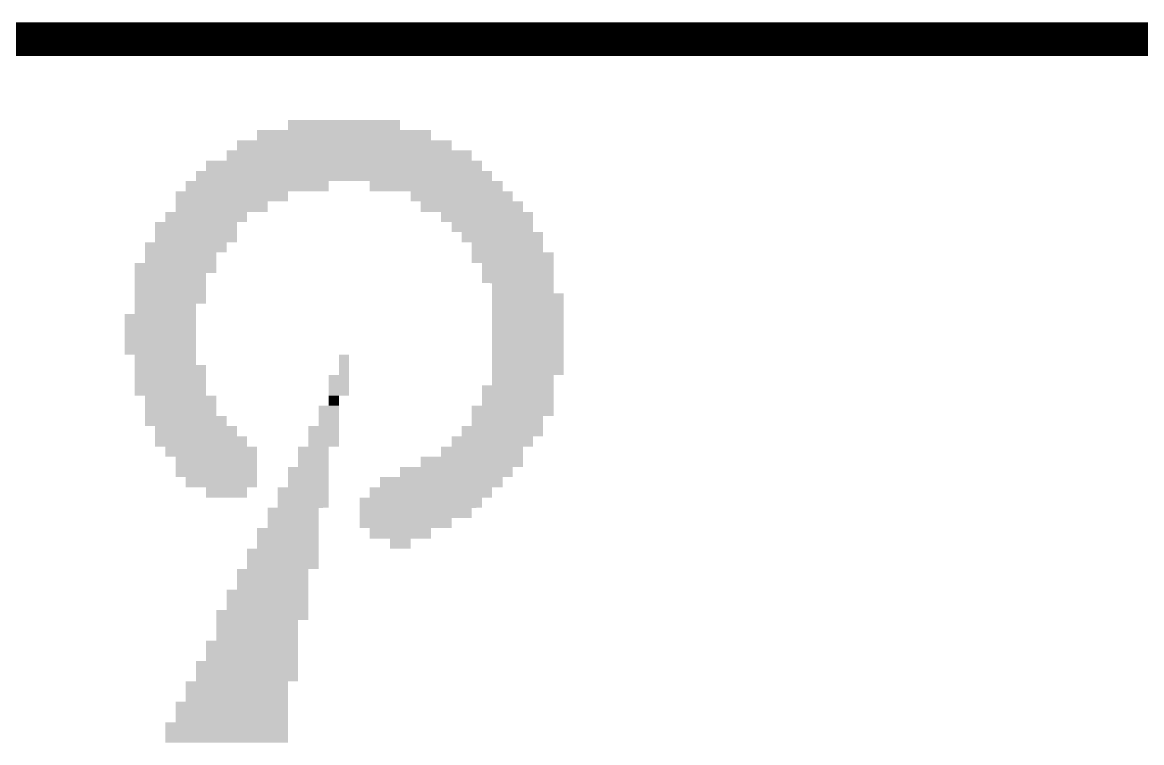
# Model space of a CAD drawing. Extents: x -0.1 to 80.1, y -0.1 to 42.4.
# Drawn here: x 18.823 to 22.353, y 40.084 to 42.357 of the extents above; entities that cross this region are included whole.
import ezdxf

# ---------------------------------------------------------------- set-up
doc = ezdxf.new("R2010")
doc.units = 0
doc.layers.add('07_ASSY1_GBR', color=7, linetype='CONTINUOUS')

msp = doc.modelspace()

# ---------------------------------------------------------------- linework, layer by layer
at = {"layer": '07_ASSY1_GBR', "const_width": 0.10607}
msp.add_lwpolyline([(25.578, 42.304), (0, 42.304), (0, 37), (25.578, 37)], dxfattribs=at)
at = {"layer": '07_ASSY1_GBR'}
for points in [[(19.66, 42.017148), (19.660018, 42.048926), (20.01402, 42.017148), (20.014, 42.048926)], [(19.660018, 42.048926), (19.66002, 42.048946), (20.014, 42.048926), (20.01398, 42.048946)], [(19.66002, 42.048946), (19.660054, 42.04898), (20.01398, 42.048946), (20.013946, 42.04898)], [(19.660054, 42.04898), (19.660074, 42.049), (20.013946, 42.04898), (19.660074, 42.049)], [(19.563, 41.985148), (19.563018, 42.016926), (20.11102, 41.985148), (20.111, 42.016926)], [(19.563018, 42.016926), (19.56302, 42.016946), (20.111, 42.016926), (20.11098, 42.016946)], [(19.56302, 42.016946), (19.563054, 42.01698), (20.11098, 42.016946), (20.110946, 42.01698)], [(19.563054, 42.01698), (19.563074, 42.017), (20.110946, 42.01698), (20.014148, 42.017)], [(19.563074, 42.017), (19.659872, 42.01702), (20.014148, 42.017), (20.014128, 42.01702)], [(19.659872, 42.01702), (19.65998, 42.017128), (20.014128, 42.01702), (20.01402, 42.017128)], [(19.65998, 42.017128), (19.66, 42.017148), (20.01402, 42.017128), (20.01402, 42.017148)], [(19.499, 41.953148), (19.499018, 41.984926), (20.17602, 41.953148), (20.176, 41.984926)], [(19.499018, 41.984926), (19.49902, 41.984946), (20.176, 41.984926), (20.17598, 41.984946)], [(19.49902, 41.984946), (19.499054, 41.98498), (20.17598, 41.984946), (20.175946, 41.98498)], [(19.499054, 41.98498), (19.499074, 41.985), (20.175946, 41.98498), (20.111148, 41.985)], [(19.499074, 41.985), (19.562872, 41.98502), (20.111148, 41.985), (20.111128, 41.98502)], [(19.562872, 41.98502), (19.56298, 41.985128), (20.111128, 41.98502), (20.11102, 41.985128)], [(19.56298, 41.985128), (19.563, 41.985148), (20.11102, 41.985128), (20.11102, 41.985148)], [(19.467, 41.921148), (19.467018, 41.952926), (20.24002, 41.921148), (20.24, 41.952926)], [(19.467018, 41.952926), (19.46702, 41.952946), (20.24, 41.952926), (20.23998, 41.952946)], [(19.46702, 41.952946), (19.467054, 41.95298), (20.23998, 41.952946), (20.239946, 41.95298)], [(19.467054, 41.95298), (19.467074, 41.953), (20.239946, 41.95298), (20.176148, 41.953)], [(19.467074, 41.953), (19.498872, 41.95302), (20.176148, 41.953), (20.176128, 41.95302)], [(19.498872, 41.95302), (19.49898, 41.953128), (20.176128, 41.95302), (20.17602, 41.953128)], [(19.49898, 41.953128), (19.499, 41.953148), (20.17602, 41.953128), (20.17602, 41.953148)], [(19.402, 41.888148), (19.402018, 41.920926), (20.27202, 41.888148), (20.272, 41.920926)], [(19.402018, 41.920926), (19.40202, 41.920946), (20.272, 41.920926), (20.27198, 41.920946)], [(19.40202, 41.920946), (19.402054, 41.92098), (20.27198, 41.920946), (20.271946, 41.92098)], [(19.402054, 41.92098), (19.402074, 41.921), (20.271946, 41.92098), (20.240148, 41.921)], [(19.402074, 41.921), (19.466872, 41.92102), (20.240148, 41.921), (20.240128, 41.92102)], [(19.466872, 41.92102), (19.46698, 41.921128), (20.240128, 41.92102), (20.24002, 41.921128)], [(19.46698, 41.921128), (19.467, 41.921148), (20.24002, 41.921128), (20.24002, 41.921148)], [(19.37, 41.856148), (19.370018, 41.887926), (20.30402, 41.856148), (20.304, 41.887926)], [(19.370018, 41.887926), (19.37002, 41.887946), (20.304, 41.887926), (20.30398, 41.887946)], [(19.37002, 41.887946), (19.370054, 41.88798), (20.30398, 41.887946), (20.303946, 41.88798)], [(19.370054, 41.88798), (19.370074, 41.888), (20.303946, 41.88798), (20.272148, 41.888)], [(19.370074, 41.888), (19.401872, 41.88802), (20.272148, 41.888), (20.272128, 41.88802)], [(19.401872, 41.88802), (19.40198, 41.888128), (20.272128, 41.88802), (20.27202, 41.888128)], [(19.40198, 41.888128), (19.402, 41.888148), (20.27202, 41.888128), (20.27202, 41.888148)], [(19.338, 41.824148), (19.338018, 41.855852), (19.78898, 41.824148), (19.789, 41.855852)], [(19.338018, 41.855852), (19.33802, 41.855946), (19.789, 41.855852), (19.789094, 41.855946)], [(19.33802, 41.855946), (19.338054, 41.85598), (19.789094, 41.855946), (19.789128, 41.85598)], [(19.338054, 41.85598), (19.338074, 41.856), (19.789128, 41.85598), (19.917852, 41.856)], [(19.338074, 41.856), (19.369872, 41.85602), (20.304148, 41.856), (20.304128, 41.85602)], [(19.369872, 41.85602), (19.36998, 41.856128), (20.304128, 41.85602), (20.30402, 41.856128)], [(19.36998, 41.856128), (19.37, 41.856148), (20.30402, 41.856128), (20.30402, 41.856148)], [(19.917872, 41.85598), (19.917852, 41.856), (20.336946, 41.85598), (20.304148, 41.856)], [(19.917926, 41.855926), (19.917872, 41.85598), (20.337, 41.855926), (20.336946, 41.85598)], [(19.91798, 41.855872), (19.917926, 41.855926), (20.337002, 41.855872), (20.337, 41.855926)], [(19.918, 41.824128), (19.91798, 41.855872), (20.33702, 41.824128), (20.337002, 41.855872)], [(19.30601, 41.792054), (19.306018, 41.823852), (19.65998, 41.792054), (19.66, 41.823852)], [(19.306018, 41.823852), (19.30602, 41.823946), (19.66, 41.823852), (19.660094, 41.823946)], [(19.30602, 41.823946), (19.306054, 41.82398), (19.660094, 41.823946), (19.660128, 41.82398)], [(19.306054, 41.82398), (19.306074, 41.824), (19.660128, 41.82398), (19.788926, 41.824)], [(19.306074, 41.824), (19.337872, 41.82402), (19.788926, 41.824), (19.788946, 41.82402)], [(19.337872, 41.82402), (19.337906, 41.824054), (19.788946, 41.82402), (19.78898, 41.824054)], [(19.337906, 41.824054), (19.338, 41.824148), (19.78898, 41.824054), (19.78898, 41.824148)], [(19.918, 41.824074), (19.918, 41.824128), (20.337074, 41.824074), (20.33702, 41.824128)], [(19.918054, 41.82402), (19.918, 41.824074), (20.337128, 41.82402), (20.337074, 41.824074)], [(20.046852, 41.824), (19.918054, 41.82402), (20.337148, 41.824), (20.337128, 41.82402)], [(20.046872, 41.82398), (20.046852, 41.824), (20.368946, 41.82398), (20.337148, 41.824)], [(20.046926, 41.823926), (20.046872, 41.82398), (20.369, 41.823926), (20.368946, 41.82398)], [(20.04698, 41.823872), (20.046926, 41.823926), (20.369002, 41.823872), (20.369, 41.823926)], [(20.047, 41.792128), (20.04698, 41.823872), (20.36902, 41.792128), (20.369002, 41.823872)], [(19.306, 41.759148), (19.30601, 41.791852), (19.59598, 41.759148), (19.596, 41.791852)], [(19.30601, 41.792), (19.30601, 41.792054), (19.659926, 41.792), (19.65998, 41.792054)], [(19.30601, 41.79198), (19.30601, 41.792), (19.596128, 41.79198), (19.659926, 41.792)], [(19.30601, 41.791852), (19.30601, 41.79198), (19.596, 41.791852), (19.596128, 41.79198)], [(20.047, 41.792074), (20.047, 41.792128), (20.369074, 41.792074), (20.36902, 41.792128)], [(20.047054, 41.79202), (20.047, 41.792074), (20.369128, 41.79202), (20.369074, 41.792074)], [(20.078852, 41.792), (20.047054, 41.79202), (20.369148, 41.792), (20.369128, 41.79202)], [(20.078872, 41.79198), (20.078852, 41.792), (20.400946, 41.79198), (20.369148, 41.792)], [(20.078926, 41.791926), (20.078872, 41.79198), (20.401, 41.791926), (20.400946, 41.79198)], [(20.07898, 41.791872), (20.078926, 41.791926), (20.401002, 41.791872), (20.401, 41.791926)], [(20.079, 41.759128), (20.07898, 41.791872), (20.40102, 41.759128), (20.401002, 41.791872)], [(19.241, 41.663148), (19.241018, 41.726852), (19.49898, 41.663148), (19.499, 41.726852)], [(19.241018, 41.726852), (19.24102, 41.726946), (19.499, 41.726852), (19.499094, 41.726946)], [(19.24102, 41.726946), (19.241054, 41.72698), (19.499094, 41.726946), (19.499128, 41.72698)], [(19.241054, 41.72698), (19.241074, 41.727), (19.499128, 41.72698), (19.530926, 41.727)], [(19.241074, 41.727), (19.272872, 41.72702), (19.530926, 41.727), (19.530946, 41.72702)], [(19.272872, 41.72702), (19.272906, 41.727054), (19.530946, 41.72702), (19.53098, 41.727054)], [(19.272906, 41.727054), (19.273, 41.727148), (19.53098, 41.727054), (19.53098, 41.727148)], [(19.273, 41.727148), (19.273018, 41.758852), (19.53098, 41.727148), (19.531, 41.758852)], [(19.273018, 41.758852), (19.27302, 41.758946), (19.531, 41.758852), (19.531094, 41.758946)], [(19.27302, 41.758946), (19.273054, 41.75898), (19.531094, 41.758946), (19.531128, 41.75898)], [(19.273054, 41.75898), (19.273074, 41.759), (19.531128, 41.75898), (19.595926, 41.759)], [(19.273074, 41.759), (19.305872, 41.75902), (19.595926, 41.759), (19.595946, 41.75902)], [(19.305872, 41.75902), (19.305906, 41.759054), (19.595946, 41.75902), (19.59598, 41.759054)], [(19.305906, 41.759054), (19.306, 41.759148), (19.59598, 41.759054), (19.59598, 41.759148)], [(20.079, 41.759074), (20.079, 41.759128), (20.401074, 41.759074), (20.40102, 41.759128)], [(20.079054, 41.75902), (20.079, 41.759074), (20.401128, 41.75902), (20.401074, 41.759074)], [(20.142852, 41.759), (20.079054, 41.75902), (20.401148, 41.759), (20.401128, 41.75902)], [(20.142872, 41.75898), (20.142852, 41.759), (20.432946, 41.75898), (20.401148, 41.759)], [(20.142926, 41.758926), (20.142872, 41.75898), (20.433, 41.758926), (20.432946, 41.75898)], [(20.14298, 41.758872), (20.142926, 41.758926), (20.433002, 41.758872), (20.433, 41.758926)], [(20.143, 41.727074), (20.14298, 41.758872), (20.43301, 41.727074), (20.433002, 41.758872)], [(20.143054, 41.72702), (20.143, 41.727074), (20.433012, 41.72702), (20.43301, 41.727074)], [(20.175852, 41.727), (20.143054, 41.72702), (20.433012, 41.727), (20.433012, 41.72702)], [(20.17598, 41.726872), (20.175852, 41.727), (20.433012, 41.726872), (20.433012, 41.727)], [(20.176, 41.695128), (20.17598, 41.726872), (20.43302, 41.695128), (20.433012, 41.726872)], [(20.176, 41.695074), (20.176, 41.695128), (20.433074, 41.695074), (20.43302, 41.695128)], [(20.176054, 41.69502), (20.176, 41.695074), (20.433128, 41.69502), (20.433074, 41.695074)], [(20.207852, 41.695), (20.176054, 41.69502), (20.433148, 41.695), (20.433128, 41.69502)], [(20.207872, 41.69498), (20.207852, 41.695), (20.464946, 41.69498), (20.433148, 41.695)], [(20.207926, 41.694926), (20.207872, 41.69498), (20.465, 41.694926), (20.464946, 41.69498)], [(20.20798, 41.694872), (20.207926, 41.694926), (20.465002, 41.694872), (20.465, 41.694926)], [(20.208, 41.663074), (20.20798, 41.694872), (20.46501, 41.663074), (20.465002, 41.694872)], [(19.20902, 41.662946), (19.209054, 41.66298), (19.467094, 41.662946), (19.467128, 41.66298)], [(19.20902, 41.662852), (19.20902, 41.662946), (19.467, 41.662852), (19.467094, 41.662946)], [(19.20902, 41.631054), (19.20902, 41.662852), (19.46698, 41.631054), (19.467, 41.662852)], [(19.209054, 41.66298), (19.209074, 41.663), (19.467128, 41.66298), (19.498926, 41.663)], [(19.209074, 41.663), (19.240872, 41.66302), (19.498926, 41.663), (19.498946, 41.66302)], [(19.240872, 41.66302), (19.240906, 41.663054), (19.498946, 41.66302), (19.49898, 41.663054)], [(19.240906, 41.663054), (19.241, 41.663148), (19.49898, 41.663054), (19.49898, 41.663148)], [(20.208054, 41.66302), (20.208, 41.663074), (20.465012, 41.66302), (20.46501, 41.663074)], [(20.239852, 41.663), (20.208054, 41.66302), (20.465012, 41.663), (20.465012, 41.66302)], [(20.23998, 41.662872), (20.239852, 41.663), (20.465012, 41.662872), (20.465012, 41.663)], [(20.23999, 41.631128), (20.23998, 41.662872), (20.46502, 41.631128), (20.465012, 41.662872)], [(19.209, 41.598148), (19.209018, 41.630852), (19.433988, 41.598148), (19.434, 41.630852)], [(19.209018, 41.63098), (19.20902, 41.631), (19.434128, 41.63098), (19.466926, 41.631)], [(19.209018, 41.630852), (19.209018, 41.63098), (19.434, 41.630852), (19.434128, 41.63098)], [(19.20902, 41.631), (19.20902, 41.631054), (19.466926, 41.631), (19.46698, 41.631054)], [(20.23999, 41.631), (20.23999, 41.631128), (20.465148, 41.631), (20.46502, 41.631128)], [(20.23999, 41.63098), (20.23999, 41.631), (20.497946, 41.63098), (20.465148, 41.631)], [(20.23999, 41.630926), (20.23999, 41.63098), (20.498, 41.630926), (20.497946, 41.63098)], [(20.24, 41.598074), (20.23999, 41.630926), (20.498, 41.598074), (20.498, 41.630926)], [(19.177016, 41.566054), (19.17702, 41.597946), (19.43398, 41.566054), (19.433988, 41.597946)], [(19.17702, 41.597946), (19.177074, 41.598), (19.433988, 41.597946), (19.433988, 41.598)], [(19.177074, 41.598), (19.208872, 41.59802), (19.433988, 41.598), (19.433988, 41.59802)], [(19.208872, 41.59802), (19.209, 41.598148), (19.433988, 41.59802), (19.433988, 41.598148)], [(20.240054, 41.59802), (20.24, 41.598074), (20.498, 41.59802), (20.498, 41.598074)], [(20.271892, 41.598), (20.240054, 41.59802), (20.498, 41.598), (20.498, 41.59802)], [(20.271912, 41.59798), (20.271892, 41.598), (20.498, 41.59798), (20.498, 41.598)], [(20.27202, 41.597872), (20.271912, 41.59798), (20.498002, 41.597872), (20.498, 41.59798)], [(20.272, 41.534074), (20.27202, 41.597872), (20.498014, 41.534074), (20.498002, 41.597872)], [(19.177002, 41.469054), (19.177016, 41.565852), (19.40198, 41.469054), (19.402, 41.565852)], [(19.177016, 41.566), (19.177016, 41.566054), (19.433926, 41.566), (19.43398, 41.566054)], [(19.177016, 41.56598), (19.177016, 41.566), (19.402128, 41.56598), (19.433926, 41.566)], [(19.177016, 41.565852), (19.177016, 41.56598), (19.402, 41.565852), (19.402128, 41.56598)], [(20.272054, 41.53402), (20.272, 41.534074), (20.498014, 41.53402), (20.498014, 41.534074)], [(20.303852, 41.534), (20.272054, 41.53402), (20.498014, 41.534), (20.498014, 41.53402)], [(20.30398, 41.533872), (20.303852, 41.534), (20.498014, 41.533872), (20.498014, 41.534)], [(20.303982, 41.502128), (20.30398, 41.533872), (20.49802, 41.502128), (20.498014, 41.533872)], [(20.303982, 41.502), (20.303982, 41.502128), (20.498148, 41.502), (20.49802, 41.502128)], [(20.303982, 41.50198), (20.303982, 41.502), (20.529946, 41.50198), (20.498148, 41.502)], [(20.303982, 41.501926), (20.303982, 41.50198), (20.53, 41.501926), (20.529946, 41.50198)], [(20.304, 41.244054), (20.303982, 41.501926), (20.52998, 41.244054), (20.53, 41.501926)], [(19.177, 41.437148), (19.177002, 41.468852), (19.370004, 41.437148), (19.37, 41.468852)], [(19.177002, 41.469), (19.177002, 41.469054), (19.401926, 41.469), (19.40198, 41.469054)], [(19.177002, 41.46898), (19.177002, 41.469), (19.370128, 41.46898), (19.401926, 41.469)], [(19.177002, 41.468852), (19.177002, 41.46898), (19.37, 41.468852), (19.370128, 41.46898)], [(19.145, 41.308074), (19.14502, 41.436946), (19.370018, 41.308074), (19.370004, 41.436946)], [(19.14502, 41.436946), (19.145074, 41.437), (19.370004, 41.436946), (19.370004, 41.437)], [(19.145074, 41.437), (19.176872, 41.43702), (19.370004, 41.437), (19.370004, 41.43702)], [(19.176872, 41.43702), (19.177, 41.437148), (19.370004, 41.43702), (19.370004, 41.437148)], [(19.145054, 41.30802), (19.145, 41.308074), (19.370018, 41.30802), (19.370018, 41.308074)], [(19.176852, 41.308), (19.145054, 41.30802), (19.370018, 41.308), (19.370018, 41.30802)], [(19.17698, 41.307872), (19.176852, 41.308), (19.370018, 41.307872), (19.370018, 41.308)], [(19.176986, 41.276128), (19.17698, 41.307872), (19.37002, 41.276128), (19.370018, 41.307872)], [(19.821, 41.244148), (19.821018, 41.307926), (19.85299, 41.244148), (19.853, 41.307926)], [(19.821018, 41.307926), (19.82102, 41.307946), (19.853, 41.307926), (19.85298, 41.307946)], [(19.82102, 41.307946), (19.821052, 41.30798), (19.85298, 41.307946), (19.852946, 41.30798)], [(19.821052, 41.30798), (19.821072, 41.308), (19.852946, 41.30798), (19.821072, 41.308)], [(19.176986, 41.276), (19.176986, 41.276128), (19.370148, 41.276), (19.37002, 41.276128)], [(19.176986, 41.27598), (19.176986, 41.276), (19.401946, 41.27598), (19.370148, 41.276)], [(19.176986, 41.275926), (19.176986, 41.27598), (19.402, 41.275926), (19.401946, 41.27598)], [(19.177, 41.179128), (19.176986, 41.275926), (19.40202, 41.179128), (19.402, 41.275926)], [(19.789006, 41.179054), (19.78902, 41.243946), (19.85298, 41.179054), (19.85299, 41.243946)], [(19.78902, 41.243946), (19.789074, 41.244), (19.85299, 41.243946), (19.85299, 41.244)], [(19.789074, 41.244), (19.820872, 41.24402), (19.85299, 41.244), (19.85299, 41.24402)], [(19.820872, 41.24402), (19.821, 41.244148), (19.85299, 41.24402), (19.85299, 41.244148)], [(20.304, 41.244), (20.304, 41.244054), (20.529926, 41.244), (20.52998, 41.244054)], [(20.304, 41.24398), (20.304, 41.244), (20.498128, 41.24398), (20.529926, 41.244)], [(20.304, 41.243852), (20.304, 41.24398), (20.498, 41.243852), (20.498128, 41.24398)], [(20.304, 41.212148), (20.304, 41.243852), (20.497994, 41.212148), (20.498, 41.243852)], [(20.272, 41.147148), (20.27202, 41.211946), (20.497984, 41.147148), (20.497994, 41.211946)], [(20.27202, 41.211946), (20.272074, 41.212), (20.497994, 41.211946), (20.497994, 41.212)], [(20.272074, 41.212), (20.303872, 41.21202), (20.497994, 41.212), (20.497994, 41.21202)], [(20.303872, 41.21202), (20.304, 41.212148), (20.497994, 41.21202), (20.497994, 41.212148)], [(19.177, 41.179074), (19.177, 41.179128), (19.402074, 41.179074), (19.40202, 41.179128)], [(19.177054, 41.17902), (19.177, 41.179074), (19.402128, 41.17902), (19.402074, 41.179074)], [(19.208852, 41.179), (19.177054, 41.17902), (19.402148, 41.179), (19.402128, 41.17902)], [(19.208872, 41.17898), (19.208852, 41.179), (19.433946, 41.17898), (19.402148, 41.179)], [(19.208926, 41.178926), (19.208872, 41.17898), (19.434, 41.178926), (19.433946, 41.17898)], [(19.20898, 41.178872), (19.208926, 41.178926), (19.434002, 41.178872), (19.434, 41.178926)], [(19.208994, 41.115128), (19.20898, 41.178872), (19.43402, 41.115128), (19.434002, 41.178872)], [(19.789, 41.147148), (19.789006, 41.178852), (19.820996, 41.147148), (19.821, 41.178852)], [(19.789006, 41.179), (19.789006, 41.179054), (19.852926, 41.179), (19.85298, 41.179054)], [(19.789006, 41.17898), (19.789006, 41.179), (19.821128, 41.17898), (19.852926, 41.179)], [(19.789006, 41.178852), (19.789006, 41.17898), (19.821, 41.178852), (19.821128, 41.17898)], [(19.757, 41.083148), (19.75702, 41.146946), (19.820988, 41.083148), (19.820996, 41.146946)], [(19.75702, 41.146946), (19.757074, 41.147), (19.820996, 41.146946), (19.820996, 41.147)], [(19.757074, 41.147), (19.788872, 41.14702), (19.820996, 41.147), (19.820996, 41.14702)], [(19.788872, 41.14702), (19.789, 41.147148), (19.820996, 41.14702), (19.820996, 41.147148)], [(20.24001, 41.115054), (20.24002, 41.146946), (20.49798, 41.115054), (20.497984, 41.146946)], [(20.24002, 41.146946), (20.240074, 41.147), (20.497984, 41.146946), (20.497984, 41.147)], [(20.240074, 41.147), (20.271872, 41.14702), (20.497984, 41.147), (20.497984, 41.14702)], [(20.271872, 41.14702), (20.272, 41.147148), (20.497984, 41.14702), (20.497984, 41.147148)], [(19.208994, 41.115), (19.208994, 41.115128), (19.434148, 41.115), (19.43402, 41.115128)], [(19.208994, 41.11498), (19.208994, 41.115), (19.466946, 41.11498), (19.434148, 41.115)], [(19.208994, 41.114926), (19.208994, 41.11498), (19.467, 41.114926), (19.466946, 41.11498)], [(19.209, 41.083128), (19.208994, 41.114926), (19.46702, 41.083128), (19.467, 41.114926)], [(20.24, 41.083148), (20.240008, 41.114852), (20.46499, 41.083148), (20.465, 41.114852)], [(20.240008, 41.115), (20.24001, 41.115054), (20.497926, 41.115), (20.49798, 41.115054)], [(20.240008, 41.11498), (20.240008, 41.115), (20.465128, 41.11498), (20.497926, 41.115)], [(20.240008, 41.114852), (20.240008, 41.11498), (20.465, 41.114852), (20.465128, 41.11498)], [(19.209, 41.083074), (19.209, 41.083128), (19.467074, 41.083074), (19.46702, 41.083128)], [(19.209054, 41.08302), (19.209, 41.083074), (19.467128, 41.08302), (19.467074, 41.083074)], [(19.240852, 41.083), (19.209054, 41.08302), (19.467148, 41.083), (19.467128, 41.08302)], [(19.240872, 41.08298), (19.240852, 41.083), (19.498946, 41.08298), (19.467148, 41.083)], [(19.240926, 41.082926), (19.240872, 41.08298), (19.499, 41.082926), (19.498946, 41.08298)], [(19.24098, 41.082872), (19.240926, 41.082926), (19.499002, 41.082872), (19.499, 41.082926)], [(19.24099, 41.051128), (19.24098, 41.082872), (19.49902, 41.051128), (19.499002, 41.082872)], [(19.724, 41.018148), (19.72402, 41.082946), (19.82098, 41.018148), (19.820988, 41.082946)], [(19.72402, 41.082946), (19.724074, 41.083), (19.820988, 41.082946), (19.820988, 41.083)], [(19.724074, 41.083), (19.756872, 41.08302), (19.820988, 41.083), (19.820988, 41.08302)], [(19.756872, 41.08302), (19.757, 41.083148), (19.820988, 41.08302), (19.820988, 41.083148)], [(20.208, 41.051148), (20.20802, 41.082946), (20.46498, 41.051148), (20.464988, 41.082946)], [(20.20802, 41.082946), (20.208074, 41.083), (20.464988, 41.082946), (20.46499, 41.083)], [(20.208074, 41.083), (20.239872, 41.08302), (20.46499, 41.083), (20.46499, 41.08302)], [(20.239872, 41.08302), (20.24, 41.083148), (20.46499, 41.08302), (20.46499, 41.083148)], [(19.24099, 41.051), (19.24099, 41.051128), (19.499148, 41.051), (19.49902, 41.051128)], [(19.24099, 41.05098), (19.24099, 41.051), (19.530946, 41.05098), (19.499148, 41.051)], [(19.24099, 41.050926), (19.24099, 41.05098), (19.531, 41.050926), (19.530946, 41.05098)], [(19.241, 41.018128), (19.24099, 41.050926), (19.53102, 41.018128), (19.531, 41.050926)], [(20.176, 41.018148), (20.176018, 41.050852), (20.43298, 41.018148), (20.433, 41.050852)], [(20.176018, 41.050852), (20.17602, 41.050946), (20.433, 41.050852), (20.433094, 41.050946)], [(20.17602, 41.050946), (20.176054, 41.05098), (20.433094, 41.050946), (20.433128, 41.05098)], [(20.176054, 41.05098), (20.176074, 41.051), (20.433128, 41.05098), (20.464926, 41.051)], [(20.176074, 41.051), (20.207872, 41.05102), (20.464926, 41.051), (20.464946, 41.05102)], [(20.207872, 41.05102), (20.207906, 41.051054), (20.464946, 41.05102), (20.46498, 41.051054)], [(20.207906, 41.051054), (20.208, 41.051148), (20.46498, 41.051054), (20.46498, 41.051148)], [(19.241, 41.018074), (19.241, 41.018128), (19.531074, 41.018074), (19.53102, 41.018128)], [(19.241054, 41.01802), (19.241, 41.018074), (19.531128, 41.01802), (19.531074, 41.018074)], [(19.272852, 41.018), (19.241054, 41.01802), (19.531148, 41.018), (19.531128, 41.01802)], [(19.272872, 41.01798), (19.272852, 41.018), (19.562946, 41.01798), (19.531148, 41.018)], [(19.272926, 41.017926), (19.272872, 41.01798), (19.563, 41.017926), (19.562946, 41.01798)], [(19.27298, 41.017872), (19.272926, 41.017926), (19.562998, 41.017872), (19.563, 41.017926)], [(19.273, 40.986074), (19.27298, 41.017872), (19.562994, 40.986074), (19.562998, 41.017872)], [(19.273054, 40.98602), (19.273, 40.986074), (19.562994, 40.98602), (19.562994, 40.986074)], [(19.305852, 40.986), (19.273054, 40.98602), (19.562994, 40.986), (19.562994, 40.98602)], [(19.30598, 40.985872), (19.305852, 40.986), (19.562994, 40.985872), (19.562994, 40.986)], [(19.306, 40.922074), (19.30598, 40.985872), (19.562984, 40.922074), (19.562994, 40.985872)], [(19.692, 40.954148), (19.692018, 41.017852), (19.788992, 40.954148), (19.789, 41.017852)], [(19.692018, 41.017852), (19.69202, 41.017946), (19.789, 41.017852), (19.789094, 41.017946)], [(19.69202, 41.017946), (19.692054, 41.01798), (19.789094, 41.017946), (19.789128, 41.01798)], [(19.692054, 41.01798), (19.692074, 41.018), (19.789128, 41.01798), (19.820926, 41.018)], [(19.692074, 41.018), (19.723872, 41.01802), (19.820926, 41.018), (19.820946, 41.01802)], [(19.723872, 41.01802), (19.723906, 41.018054), (19.820946, 41.01802), (19.82098, 41.018054)], [(19.723906, 41.018054), (19.724, 41.018148), (19.82098, 41.018054), (19.82098, 41.018148)], [(20.079, 40.954148), (20.07902, 40.985946), (20.40098, 40.954148), (20.400988, 40.985946)], [(20.07902, 40.985946), (20.079074, 40.986), (20.400988, 40.985946), (20.40099, 40.986)], [(20.079074, 40.986), (20.142872, 40.98602), (20.40099, 40.986), (20.40099, 40.98602)], [(20.142872, 40.98602), (20.143, 40.986148), (20.40099, 40.98602), (20.40099, 40.986148)], [(20.143, 40.986148), (20.143018, 41.017852), (20.40099, 40.986148), (20.401, 41.017852)], [(20.143018, 41.017852), (20.14302, 41.017946), (20.401, 41.017852), (20.401094, 41.017946)], [(20.14302, 41.017946), (20.143054, 41.01798), (20.401094, 41.017946), (20.401128, 41.01798)], [(20.143054, 41.01798), (20.143074, 41.018), (20.401128, 41.01798), (20.432926, 41.018)], [(20.143074, 41.018), (20.175872, 41.01802), (20.432926, 41.018), (20.432946, 41.01802)], [(20.175872, 41.01802), (20.175906, 41.018054), (20.432946, 41.01802), (20.43298, 41.018054)], [(20.175906, 41.018054), (20.176, 41.018148), (20.43298, 41.018054), (20.43298, 41.018148)], [(19.66, 40.890148), (19.66002, 40.953946), (19.788986, 40.890148), (19.788992, 40.953946)], [(19.66002, 40.953946), (19.660074, 40.954), (19.788992, 40.953946), (19.788992, 40.954)], [(19.660074, 40.954), (19.691872, 40.95402), (19.788992, 40.954), (19.788992, 40.95402)], [(19.691872, 40.95402), (19.692, 40.954148), (19.788992, 40.95402), (19.788992, 40.954148)], [(20.014, 40.922148), (20.014018, 40.953852), (20.36898, 40.922148), (20.369, 40.953852)], [(20.014018, 40.953852), (20.01402, 40.953946), (20.369, 40.953852), (20.369094, 40.953946)], [(20.01402, 40.953946), (20.014054, 40.95398), (20.369094, 40.953946), (20.369128, 40.95398)], [(20.014054, 40.95398), (20.014074, 40.954), (20.369128, 40.95398), (20.400926, 40.954)], [(20.014074, 40.954), (20.078872, 40.95402), (20.400926, 40.954), (20.400946, 40.95402)], [(20.078872, 40.95402), (20.078906, 40.954054), (20.400946, 40.95402), (20.40098, 40.954054)], [(20.078906, 40.954054), (20.079, 40.954148), (20.40098, 40.954054), (20.40098, 40.954148)], [(19.306054, 40.92202), (19.306, 40.922074), (19.562984, 40.92202), (19.562984, 40.922074)], [(19.337852, 40.922), (19.306054, 40.92202), (19.562984, 40.922), (19.562984, 40.92202)], [(19.33798, 40.921872), (19.337852, 40.922), (19.562984, 40.921872), (19.562984, 40.922)], [(19.338, 40.890074), (19.33798, 40.921872), (19.56298, 40.890074), (19.562984, 40.921872)], [(19.95, 40.890148), (19.950018, 40.921852), (20.33698, 40.890148), (20.337, 40.921852)], [(19.950018, 40.921852), (19.95002, 40.921946), (20.337, 40.921852), (20.337094, 40.921946)], [(19.95002, 40.921946), (19.950054, 40.92198), (20.337094, 40.921946), (20.337128, 40.92198)], [(19.950054, 40.92198), (19.950074, 40.922), (20.337128, 40.92198), (20.368926, 40.922)], [(19.950074, 40.922), (20.013872, 40.92202), (20.368926, 40.922), (20.368946, 40.92202)], [(20.013872, 40.92202), (20.013906, 40.922054), (20.368946, 40.92202), (20.36898, 40.922054)], [(20.013906, 40.922054), (20.014, 40.922148), (20.36898, 40.922054), (20.36898, 40.922148)], [(19.33802, 40.890054), (19.338, 40.890074), (19.56298, 40.890054), (19.56298, 40.890074)], [(19.338054, 40.89002), (19.33802, 40.890054), (19.562946, 40.89002), (19.56298, 40.890054)], [(19.401852, 40.89), (19.338054, 40.89002), (19.562926, 40.89), (19.562946, 40.89002)], [(19.401872, 40.88998), (19.401852, 40.89), (19.531128, 40.88998), (19.562926, 40.89)], [(19.40198, 40.889872), (19.401872, 40.88998), (19.53102, 40.889872), (19.531128, 40.88998)], [(19.401982, 40.889852), (19.40198, 40.889872), (19.531, 40.889852), (19.53102, 40.889872)], [(19.402, 40.857074), (19.401982, 40.889852), (19.53098, 40.857074), (19.531, 40.889852)], [(19.628, 40.825148), (19.62802, 40.889946), (19.78898, 40.825148), (19.788986, 40.889946)], [(19.62802, 40.889946), (19.628074, 40.89), (19.788986, 40.889946), (19.788986, 40.89)], [(19.628074, 40.89), (19.659872, 40.89002), (19.788986, 40.89), (19.788986, 40.89002)], [(19.659872, 40.89002), (19.66, 40.890148), (19.788986, 40.89002), (19.788986, 40.890148)], [(19.918, 40.857148), (19.918018, 40.889852), (20.30398, 40.857148), (20.304, 40.889852)], [(19.918018, 40.889852), (19.91802, 40.889946), (20.304, 40.889852), (20.304094, 40.889946)], [(19.91802, 40.889946), (19.918054, 40.88998), (20.304094, 40.889946), (20.304128, 40.88998)], [(19.918054, 40.88998), (19.918074, 40.89), (20.304128, 40.88998), (20.336926, 40.89)], [(19.918074, 40.89), (19.949872, 40.89002), (20.336926, 40.89), (20.336946, 40.89002)], [(19.949872, 40.89002), (19.949906, 40.890054), (20.336946, 40.89002), (20.33698, 40.890054)], [(19.949906, 40.890054), (19.95, 40.890148), (20.33698, 40.890054), (20.33698, 40.890148)], [(19.40202, 40.857054), (19.402, 40.857074), (19.53098, 40.857054), (19.53098, 40.857074)], [(19.402054, 40.85702), (19.40202, 40.857054), (19.530946, 40.85702), (19.53098, 40.857054)], [(19.530926, 40.857), (19.402054, 40.85702), (19.530926, 40.857), (19.530946, 40.85702)], [(19.886012, 40.825054), (19.886018, 40.856852), (20.27198, 40.825054), (20.272, 40.856852)], [(19.886018, 40.856852), (19.88602, 40.856946), (20.272, 40.856852), (20.272094, 40.856946)], [(19.88602, 40.856946), (19.886054, 40.85698), (20.272094, 40.856946), (20.272128, 40.85698)], [(19.886054, 40.85698), (19.886074, 40.857), (20.272128, 40.85698), (20.303926, 40.857)], [(19.886074, 40.857), (19.917872, 40.85702), (20.303926, 40.857), (20.303946, 40.85702)], [(19.917872, 40.85702), (19.917906, 40.857054), (20.303946, 40.85702), (20.30398, 40.857054)], [(19.917906, 40.857054), (19.918, 40.857148), (20.30398, 40.857054), (20.30398, 40.857148)], [(19.596, 40.761148), (19.596018, 40.824852), (19.756992, 40.761148), (19.757, 40.824852)], [(19.596018, 40.824852), (19.59602, 40.824946), (19.757, 40.824852), (19.757094, 40.824946)], [(19.59602, 40.824946), (19.596054, 40.82498), (19.757094, 40.824946), (19.757128, 40.82498)], [(19.596054, 40.82498), (19.596074, 40.825), (19.757128, 40.82498), (19.788926, 40.825)], [(19.596074, 40.825), (19.627872, 40.82502), (19.788926, 40.825), (19.788946, 40.82502)], [(19.627872, 40.82502), (19.627906, 40.825054), (19.788946, 40.82502), (19.78898, 40.825054)], [(19.627906, 40.825054), (19.628, 40.825148), (19.78898, 40.825054), (19.78898, 40.825148)], [(19.886006, 40.793054), (19.886012, 40.824852), (20.23998, 40.793054), (20.24, 40.824852)], [(19.886012, 40.825), (19.886012, 40.825054), (20.271926, 40.825), (20.27198, 40.825054)], [(19.886012, 40.82498), (19.886012, 40.825), (20.240128, 40.82498), (20.271926, 40.825)], [(19.886012, 40.824852), (19.886012, 40.82498), (20.24, 40.824852), (20.240128, 40.82498)], [(19.886, 40.761074), (19.886006, 40.792852), (20.17598, 40.761074), (20.176, 40.792852)], [(19.886006, 40.793), (19.886006, 40.793054), (20.239926, 40.793), (20.23998, 40.793054)], [(19.886006, 40.79298), (19.886006, 40.793), (20.176128, 40.79298), (20.239926, 40.793)], [(19.886006, 40.792852), (19.886006, 40.79298), (20.176, 40.792852), (20.176128, 40.79298)], [(19.563, 40.696148), (19.56302, 40.760946), (19.756986, 40.696148), (19.756992, 40.760946)], [(19.56302, 40.760946), (19.563074, 40.761), (19.756992, 40.760946), (19.756992, 40.761)], [(19.563074, 40.761), (19.595872, 40.76102), (19.756992, 40.761), (19.756992, 40.76102)], [(19.595872, 40.76102), (19.596, 40.761148), (19.756992, 40.76102), (19.756992, 40.761148)], [(19.88602, 40.761054), (19.886, 40.761074), (20.17598, 40.761054), (20.17598, 40.761074)], [(19.886054, 40.76102), (19.88602, 40.761054), (20.175946, 40.76102), (20.17598, 40.761054)], [(19.917852, 40.761), (19.886054, 40.76102), (20.175926, 40.761), (20.175946, 40.76102)], [(19.917872, 40.76098), (19.917852, 40.761), (20.111128, 40.76098), (20.175926, 40.761)], [(19.91798, 40.760872), (19.917872, 40.76098), (20.11102, 40.760872), (20.111128, 40.76098)], [(19.917982, 40.760852), (19.91798, 40.760872), (20.111, 40.760852), (20.11102, 40.760872)], [(19.918, 40.728074), (19.917982, 40.760852), (20.11098, 40.728074), (20.111, 40.760852)], [(19.91802, 40.728054), (19.918, 40.728074), (20.11098, 40.728054), (20.11098, 40.728074)], [(19.918054, 40.72802), (19.91802, 40.728054), (20.110946, 40.72802), (20.11098, 40.728054)], [(19.981852, 40.728), (19.918054, 40.72802), (20.110926, 40.728), (20.110946, 40.72802)], [(19.981872, 40.72798), (19.981852, 40.728), (20.047128, 40.72798), (20.110926, 40.728)], [(19.98198, 40.727872), (19.981872, 40.72798), (20.04702, 40.727872), (20.047128, 40.72798)], [(19.981982, 40.727852), (19.98198, 40.727872), (20.047, 40.727852), (20.04702, 40.727872)], [(19.982, 40.696074), (19.981982, 40.727852), (20.04698, 40.696074), (20.047, 40.727852)], [(19.531, 40.632148), (19.53102, 40.695946), (19.75698, 40.632148), (19.756986, 40.695946)], [(19.53102, 40.695946), (19.531074, 40.696), (19.756986, 40.695946), (19.756986, 40.696)], [(19.531074, 40.696), (19.562872, 40.69602), (19.756986, 40.696), (19.756986, 40.69602)], [(19.562872, 40.69602), (19.563, 40.696148), (19.756986, 40.69602), (19.756986, 40.696148)], [(19.98202, 40.696054), (19.982, 40.696074), (20.04698, 40.696054), (20.04698, 40.696074)], [(19.982054, 40.69602), (19.98202, 40.696054), (20.046946, 40.69602), (20.04698, 40.696054)], [(20.046926, 40.696), (19.982054, 40.69602), (20.046926, 40.696), (20.046946, 40.69602)], [(19.499, 40.567148), (19.499018, 40.631852), (19.72399, 40.567148), (19.724, 40.631852)], [(19.499018, 40.631852), (19.49902, 40.631946), (19.724, 40.631852), (19.724094, 40.631946)], [(19.49902, 40.631946), (19.499054, 40.63198), (19.724094, 40.631946), (19.724128, 40.63198)], [(19.499054, 40.63198), (19.499074, 40.632), (19.724128, 40.63198), (19.756926, 40.632)], [(19.499074, 40.632), (19.530872, 40.63202), (19.756926, 40.632), (19.756946, 40.63202)], [(19.530872, 40.63202), (19.530906, 40.632054), (19.756946, 40.63202), (19.75698, 40.632054)], [(19.530906, 40.632054), (19.531, 40.632148), (19.75698, 40.632054), (19.75698, 40.632148)], [(19.467, 40.503148), (19.46702, 40.566946), (19.723982, 40.503148), (19.72399, 40.566946)], [(19.46702, 40.566946), (19.467074, 40.567), (19.72399, 40.566946), (19.72399, 40.567)], [(19.467074, 40.567), (19.498872, 40.56702), (19.72399, 40.567), (19.72399, 40.56702)], [(19.498872, 40.56702), (19.499, 40.567148), (19.72399, 40.56702), (19.72399, 40.567148)], [(19.434012, 40.471054), (19.43402, 40.502946), (19.72398, 40.471054), (19.723982, 40.502946)], [(19.43402, 40.502946), (19.434074, 40.503), (19.723982, 40.502946), (19.723982, 40.503)], [(19.434074, 40.503), (19.466872, 40.50302), (19.723982, 40.503), (19.723982, 40.50302)], [(19.466872, 40.50302), (19.467, 40.503148), (19.723982, 40.50302), (19.723982, 40.503148)], [(19.434, 40.406148), (19.434012, 40.470852), (19.691992, 40.406148), (19.692, 40.470852)], [(19.434012, 40.471), (19.434012, 40.471054), (19.723926, 40.471), (19.72398, 40.471054)], [(19.434012, 40.47098), (19.434012, 40.471), (19.692128, 40.47098), (19.723926, 40.471)], [(19.434012, 40.470852), (19.434012, 40.47098), (19.692, 40.470852), (19.692128, 40.47098)], [(19.402, 40.342148), (19.40202, 40.405946), (19.691986, 40.342148), (19.691992, 40.405946)], [(19.40202, 40.405946), (19.402074, 40.406), (19.691992, 40.405946), (19.691992, 40.406)], [(19.402074, 40.406), (19.433872, 40.40602), (19.691992, 40.406), (19.691992, 40.40602)], [(19.433872, 40.40602), (19.434, 40.406148), (19.691992, 40.40602), (19.691992, 40.406148)], [(19.37, 40.277148), (19.37002, 40.341946), (19.69198, 40.277148), (19.691986, 40.341946)], [(19.37002, 40.341946), (19.370074, 40.342), (19.691986, 40.341946), (19.691986, 40.342)], [(19.370074, 40.342), (19.401872, 40.34202), (19.691986, 40.342), (19.691986, 40.34202)], [(19.401872, 40.34202), (19.402, 40.342148), (19.691986, 40.34202), (19.691986, 40.342148)], [(19.338, 40.213148), (19.338018, 40.276852), (19.659992, 40.213148), (19.66, 40.276852)], [(19.338018, 40.276852), (19.33802, 40.276946), (19.66, 40.276852), (19.660094, 40.276946)], [(19.33802, 40.276946), (19.338054, 40.27698), (19.660094, 40.276946), (19.660128, 40.27698)], [(19.338054, 40.27698), (19.338074, 40.277), (19.660128, 40.27698), (19.691926, 40.277)], [(19.338074, 40.277), (19.369872, 40.27702), (19.691926, 40.277), (19.691946, 40.27702)], [(19.369872, 40.27702), (19.369906, 40.277054), (19.691946, 40.27702), (19.69198, 40.277054)], [(19.369906, 40.277054), (19.37, 40.277148), (19.69198, 40.277054), (19.69198, 40.277148)], [(19.306, 40.148148), (19.30602, 40.212946), (19.659986, 40.148148), (19.659992, 40.212946)], [(19.30602, 40.212946), (19.306074, 40.213), (19.659992, 40.212946), (19.659992, 40.213)], [(19.306074, 40.213), (19.337872, 40.21302), (19.659992, 40.213), (19.659992, 40.21302)], [(19.337872, 40.21302), (19.338, 40.213148), (19.659992, 40.21302), (19.659992, 40.213148)], [(19.273, 40.084148), (19.27302, 40.147946), (19.65998, 40.084148), (19.659986, 40.147946)], [(19.27302, 40.147946), (19.273074, 40.148), (19.659986, 40.147946), (19.659986, 40.148)], [(19.273074, 40.148), (19.305872, 40.14802), (19.659986, 40.148), (19.659986, 40.14802)], [(19.305872, 40.14802), (19.306, 40.148148), (19.659986, 40.14802), (19.659986, 40.148148)], [(19.241074, 40.084), (19.272872, 40.08402), (19.659926, 40.084), (19.659946, 40.08402)], [(19.272872, 40.08402), (19.272906, 40.084054), (19.659946, 40.08402), (19.65998, 40.084054)], [(19.272906, 40.084054), (19.273, 40.084148), (19.65998, 40.084054), (19.65998, 40.084148)]]:
    msp.add_solid(points, dxfattribs=at)

doc.saveas('drawing.dxf')
